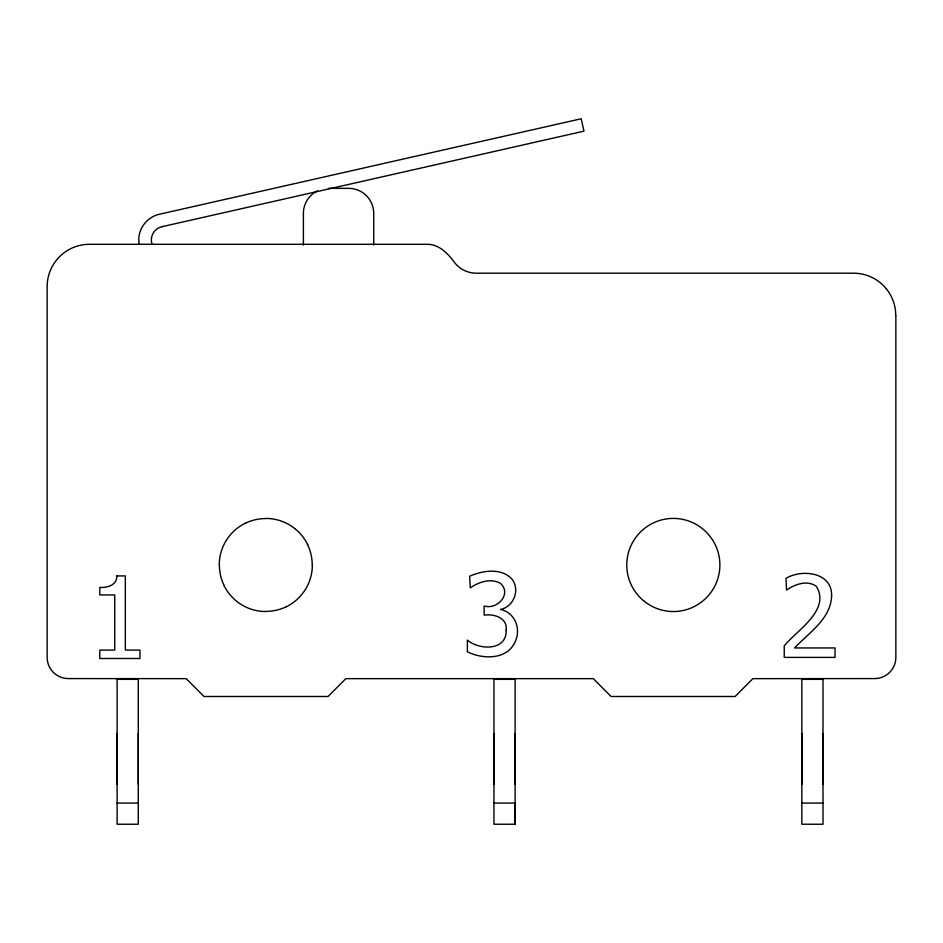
<?xml version="1.0" encoding="UTF-8"?>
<svg xmlns="http://www.w3.org/2000/svg" width="943" height="943" viewBox="0 0 943 943"><rect width="100%" height="100%" fill="white"/><g stroke="black" fill="none" stroke-linecap="round" stroke-linejoin="round"><path stroke-width="1.41" d="M117.121 803.071L117.121 679.349L138.291 679.349L138.291 824.229L117.121 824.229L117.121 803.071L138.291 803.071M515.114 824.229L515.114 679.349L493.955 679.349L493.955 824.229L515.114 824.229L515.114 803.071L493.955 803.071M801.845 803.071L801.845 679.349L823.003 679.349L823.003 824.229L801.845 824.229L801.845 803.071L823.003 803.071M161.96 226.697L583.988 131.148L581.183 118.771L159.096 214.32C146.047 217.267 136.393 231.106 139.258 244.355M328.364 188.352L348.745 188.352A24.86 24.86 0 0 1 359.719 190.899A25.107 25.107 0 0 1 368.23 197.712A24.86 24.86 0 0 1 373.711 213.33L373.711 245.086M895.85 315.516L895.85 657.401A21.088 21.088 0 0 1 893.693 666.701A21.288 21.288 0 0 1 887.917 673.915A21.088 21.088 0 0 1 874.691 678.571L752.891 678.654L735.139 696.488L611.076 696.488L593.324 678.654L345.798 678.654L328.046 696.488L203.971 696.488L186.219 678.654L68.309 678.571A21.088 21.088 0 0 1 59.008 676.414A21.288 21.288 0 0 1 51.806 670.638A21.088 21.088 0 0 1 47.15 657.401L47.15 286.625A42.14 42.14 0 0 1 51.452 268.024A42.553 42.553 0 0 1 63.004 253.608A42.14 42.14 0 0 1 89.467 244.296L426.719 244.296C439.379 243.942 448.503 254.233 455.363 263.533A27.5 27.5 0 0 0 476.286 273.187L853.533 273.199A42.14 42.14 0 0 1 872.134 277.501A42.553 42.553 0 0 1 886.55 289.053M823.003 733.536L823.003 784.317M801.845 733.536L801.845 784.317M515.114 733.536L515.114 784.317M493.955 733.536L493.955 784.317M303.398 245.086L303.398 213.33A24.86 24.86 0 0 1 305.933 202.356A25.107 25.107 0 0 1 312.758 193.845A24.86 24.86 0 0 1 317.39 190.899M138.291 733.536L138.291 784.317M117.121 733.536L117.121 784.317M151.882 243.789A13.65 13.65 0 0 1 161.996 226.674M886.408 288.912A42.14 42.14 0 0 1 895.72 315.375M644.317 601.304A46.36 46.36 0 0 0 693.789 606.797A46.796 46.796 0 0 0 709.643 594.09A46.36 46.36 0 0 0 719.886 564.987A46.36 46.36 0 0 0 715.148 544.524A46.796 46.796 0 0 0 702.429 528.669A46.36 46.36 0 0 0 652.862 523.165A46.796 46.796 0 0 0 637.008 535.883A46.36 46.36 0 0 0 626.777 564.987A46.36 46.36 0 0 0 631.515 585.45A46.796 46.796 0 0 0 644.222 601.304M312.357 564.987A46.36 46.36 0 0 1 302.114 594.09A46.796 46.796 0 0 1 286.271 606.797M286.413 606.655A46.36 46.36 0 0 1 265.95 611.394M265.808 611.535A46.36 46.36 0 0 1 236.693 601.304A46.796 46.796 0 0 1 223.986 585.45M224.139 585.603A46.36 46.36 0 0 1 219.401 565.14M219.248 564.987A46.36 46.36 0 0 1 229.491 535.883A46.796 46.796 0 0 1 245.345 523.165M245.192 523.318A46.36 46.36 0 0 1 265.655 518.579M265.808 518.426A46.36 46.36 0 0 1 294.911 528.669M307.465 544.37A46.36 46.36 0 0 1 312.204 564.833M294.911 528.669A46.796 46.796 0 0 1 307.618 544.524M506.167 629.971C507.004 651.153 479.445 650.281 467.363 640.132L467.363 651.802C482.969 659.581 507.971 660.029 515.479 640.992C521.102 628.356 514.737 612.467 500.58 609.461C513.935 606.82 520.512 589.163 511.625 578.731C500.757 567.58 482.521 570.55 469.626 576.244L470.286 587.902C478.761 581.961 490.596 577.976 500.309 583.257C512.249 593.654 497.409 610.121 484.16 605.984L484.16 615.154C494.002 613.657 507.57 617.736 506.167 629.971M831.608 596.047C830.712 619.08 808.87 632.741 794.572 647.947L835.038 647.947L835.038 657.401L784.246 657.401L784.246 645.849C796.976 630.195 830.924 609.968 816.296 586.263C807.125 579.78 794.902 584.224 786.556 590.082L785.955 578.365C802.116 568.676 832.528 572.307 831.608 596.047M116.791 575.925C117.156 585.238 107.29 587.866 99.817 587.418L99.817 594.939L114.74 594.939L114.74 650.092L99.817 650.092L99.817 658.497L139.941 658.497L139.941 650.092L125.348 650.092L125.348 575.925L116.791 575.925"/></g></svg>
